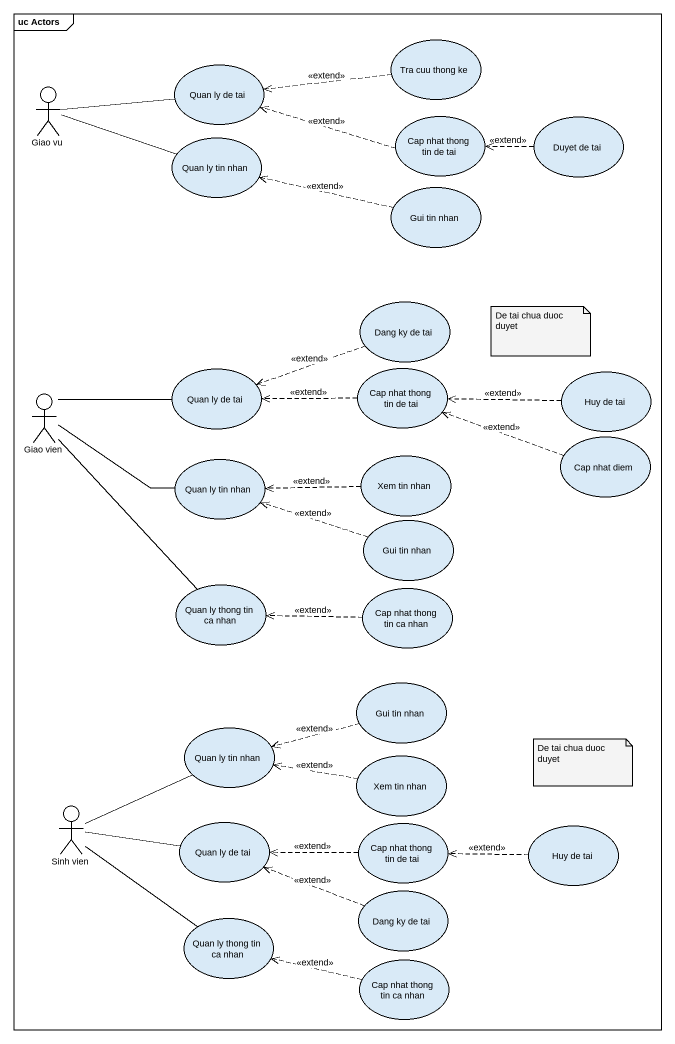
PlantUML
@startuml
mainframe uc Actors
usecase "Tra cuu thong ke" as Tra_cuu_thong_ke
actor "Giao vu" as Giao_vu
usecase "Quan ly de tai" as Quan_ly_de_tai
usecase "Cap nhat thong tin de tai" as Cap_nhat_thong_tin_de_tai
usecase "Duyet de tai" as Duyet_de_tai
usecase "Quan ly tin nhan" as Quan_ly_tin_nhan
usecase "Gui tin nhan" as Gui_tin_nhan
usecase "Dang ky de tai" as Dang_ky_de_tai
actor "Giao vien" as Giao_vien
usecase "Quan ly de tai" as Quan_ly_de_tai_2
usecase "Cap nhat thong tin de tai" as Cap_nhat_thong_tin_de_tai_2
usecase "Huy de tai" as Huy_de_tai
usecase "Cap nhat diem" as Cap_nhat_diem
usecase "Quan ly tin nhan" as Quan_ly_tin_nhan_2
usecase "Xem tin nhan" as Xem_tin_nhan
usecase "Gui tin nhan" as Gui_tin_nhan_2
usecase "Quan ly thong tin ca nhan" as Quan_ly_thong_tin_ca_nhan
usecase "Cap nhat thong tin ca nhan" as Cap_nhat_thong_tin_ca_nhan
usecase "Gui tin nhan" as Gui_tin_nhan_3
usecase "Quan ly tin nhan" as Quan_ly_tin_nhan_3
usecase "Xem tin nhan" as Xem_tin_nhan_2
actor "Sinh vien" as Sinh_vien
usecase "Quan ly de tai" as Quan_ly_de_tai_3
usecase "Cap nhat thong tin de tai" as Cap_nhat_thong_tin_de_tai_3
usecase "Huy de tai" as Huy_de_tai_2
usecase "Dang ky de tai" as Dang_ky_de_tai_2
usecase "Quan ly thong tin ca nhan" as Quan_ly_thong_tin_ca_nhan_2
usecase "Cap nhat thong tin ca nhan" as Cap_nhat_thong_tin_ca_nhan_2
Tra_cuu_thong_ke .left.> Quan_ly_de_tai : <<extend>>
Giao_vu -right- Quan_ly_de_tai
Cap_nhat_thong_tin_de_tai .left.> Quan_ly_de_tai : <<extend>>
Duyet_de_tai .left.> Cap_nhat_thong_tin_de_tai : <<extend>>
Quan_ly_tin_nhan -left- Giao_vu
Gui_tin_nhan .left.> Quan_ly_tin_nhan : <<extend>>
Dang_ky_de_tai .left.> Quan_ly_de_tai_2 : <<extend>>
Giao_vien -right- Quan_ly_de_tai_2
Giao_vien -right- Quan_ly_tin_nhan_2
Giao_vien -- Quan_ly_thong_tin_ca_nhan
Cap_nhat_thong_tin_de_tai_2 .left.> Quan_ly_de_tai_2 : <<extend>>
Huy_de_tai .left.> Cap_nhat_thong_tin_de_tai_2 : <<extend>>
Cap_nhat_diem .left.> Cap_nhat_thong_tin_de_tai_2 : <<extend>>
Xem_tin_nhan .left.> Quan_ly_tin_nhan_2 : <<extend>>
Gui_tin_nhan_2 .left.> Quan_ly_tin_nhan_2 : <<extend>>
Cap_nhat_thong_tin_ca_nhan .left.> Quan_ly_thong_tin_ca_nhan : <<extend>>
Gui_tin_nhan_3 .left.> Quan_ly_tin_nhan_3 : <<extend>>
Xem_tin_nhan_2 .left.> Quan_ly_tin_nhan_3 : <<extend>>
Sinh_vien -right- Quan_ly_tin_nhan_3
Sinh_vien -right- Quan_ly_de_tai_3
Sinh_vien -- Quan_ly_thong_tin_ca_nhan_2
Cap_nhat_thong_tin_de_tai_3 .left.> Quan_ly_de_tai_3 : <<extend>>
Huy_de_tai_2 .left.> Cap_nhat_thong_tin_de_tai_3 : <<extend>>
Dang_ky_de_tai_2 .left.> Quan_ly_de_tai_3 : <<extend>>
Cap_nhat_thong_tin_ca_nhan_2 .left.> Quan_ly_thong_tin_ca_nhan_2 : <<extend>>
note as N1
  De tai chua duoc duyet
end note
note as N2
  De tai chua duoc duyet
end note
@enduml
